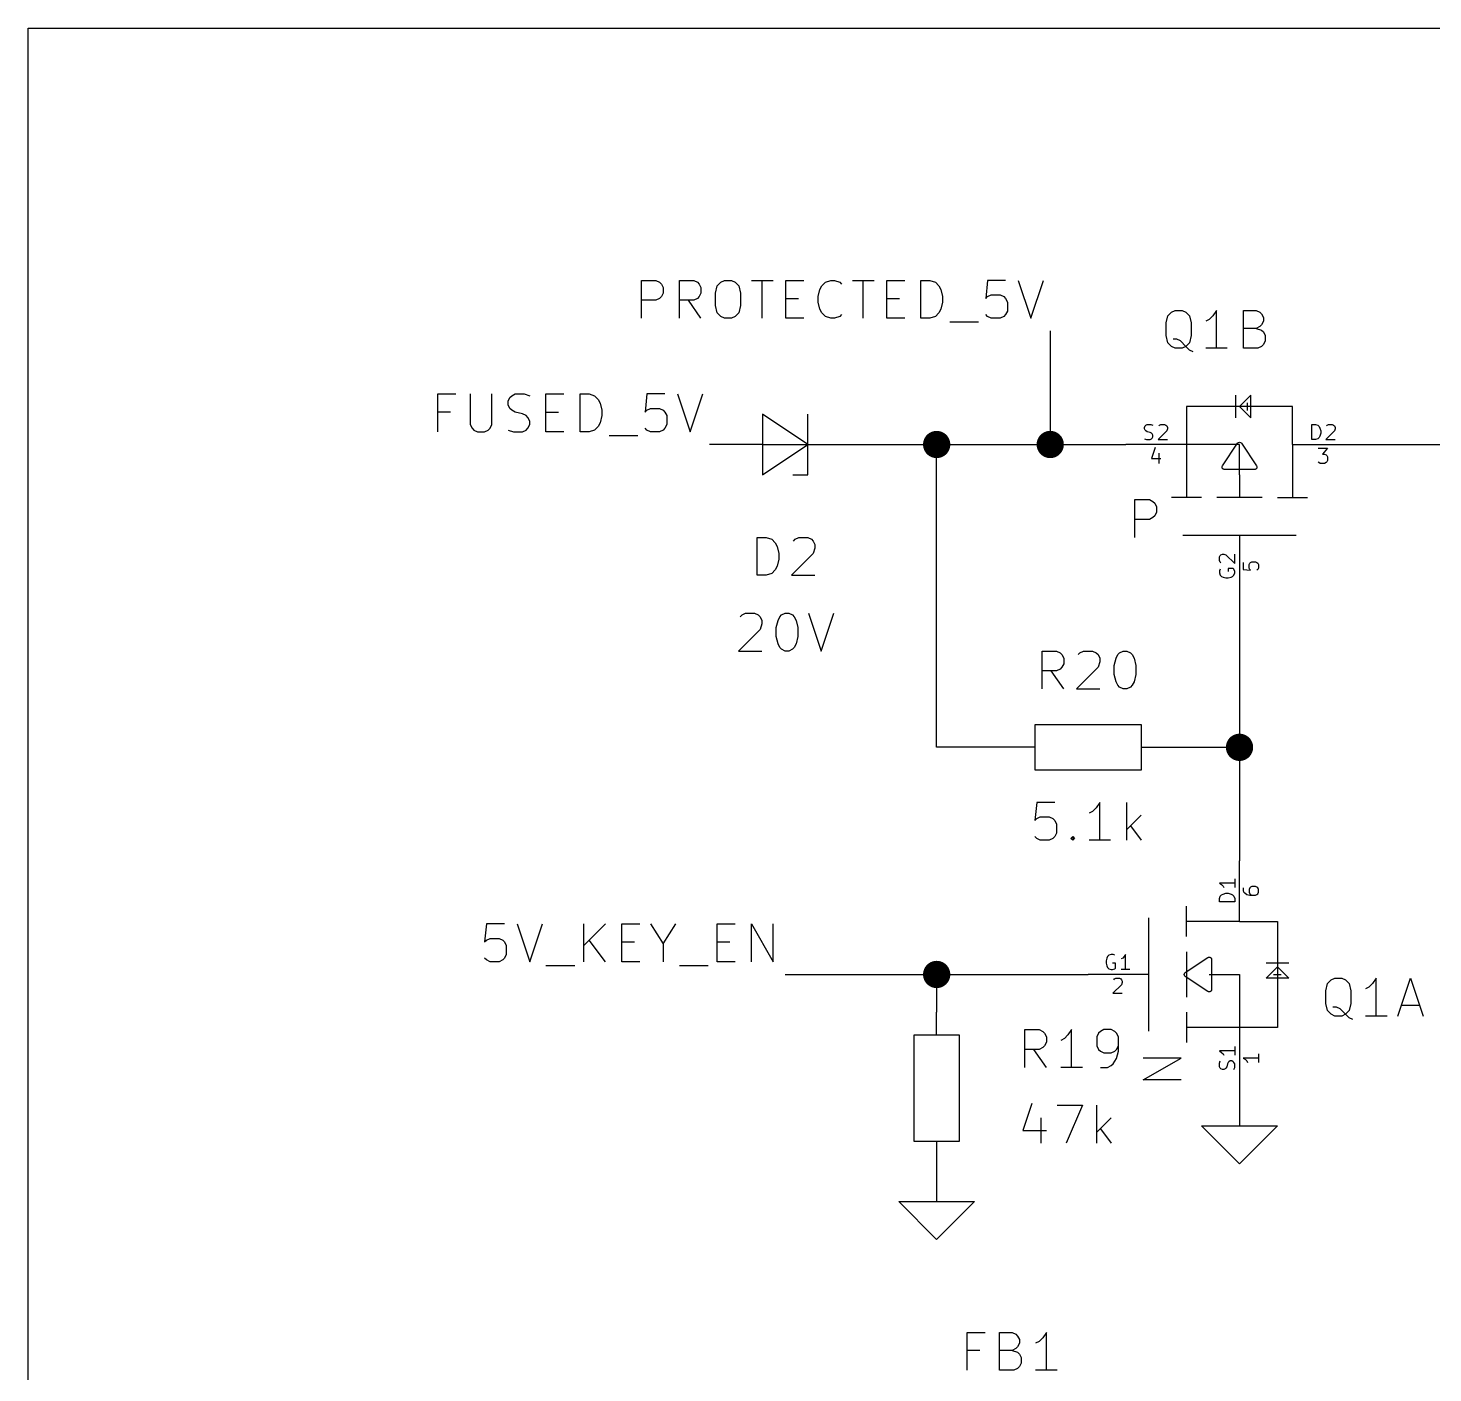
# Model space of a CAD drawing. Extents: x 0.4 to 16.1, y -11.3 to -0.4.
# Drawn here: x 6.3 to 8.155, y -6.626 to -4.85 of the extents above; entities that cross this region are included whole.
import ezdxf

# ---------------------------------------------------------------- set-up
doc = ezdxf.new("R2010")
doc.units = 0
doc.header["$MEASUREMENT"] = 0
for name, color, linetype in [('BLUE3', 171, 'CONTINUOUS'), ('CYAN2', 4, 'CONTINUOUS'), ('GRAY1', 251, 'CONTINUOUS'), ('GREEN3', 91, 'CONTINUOUS'), ('RED2', 1, 'CONTINUOUS'), ('RED3', 11, 'CONTINUOUS')]:
    doc.layers.add(name, color=color, linetype=linetype)

msp = doc.modelspace()

# ---------------------------------------------------------------- linework, layer by layer
at = {"layer": 'BLUE3', "linetype": 'CONTINUOUS'}
for p, q in [((6.3, -8.35), (6.3, -4.85)), ((6.3, -4.85), (10.95, -4.85))]:
    msp.add_line(p, q, dxfattribs=at)
at = {"layer": 'CYAN2', "linetype": 'CONTINUOUS'}
for p, q in [((7.803, -5.2395), (7.8053, -5.2299)), ((7.8053, -5.2299), (7.8101, -5.2252)), ((7.8101, -5.2252), (7.8149, -5.2228)), ((7.8149, -5.2228), (7.8244, -5.2228)), ((7.8244, -5.2228), (7.8291, -5.2252)), ((7.8291, -5.2252), (7.8339, -5.2299)), ((7.8339, -5.2299), (7.8363, -5.2395)), ((7.8649, -5.2299), (7.8601, -5.2347)), ((7.8696, -5.2228), (7.8649, -5.2299)), ((7.8696, -5.2728), (7.8696, -5.2228)), ((7.9053, -5.2728), (7.9053, -5.2228)), ((7.9053, -5.2228), (7.922, -5.2228)), ((7.922, -5.2228), (7.9268, -5.2252)), ((7.9268, -5.2252), (7.9291, -5.2276)), ((7.9291, -5.2276), (7.9315, -5.2323)), ((7.803, -5.2561), (7.803, -5.2395)), ((7.8363, -5.2395), (7.8363, -5.2561)), ((7.8601, -5.2347), (7.8553, -5.2371)), ((7.922, -5.2466), (7.9053, -5.2466)), ((7.9268, -5.2442), (7.922, -5.2466)), ((7.922, -5.2466), (7.9291, -5.249)), ((7.9291, -5.2418), (7.9268, -5.2442)), ((7.9315, -5.2371), (7.9291, -5.2418)), ((7.9291, -5.249), (7.9315, -5.2514)), ((7.9315, -5.2323), (7.9315, -5.2371)), ((7.8053, -5.2657), (7.803, -5.2561)), ((7.8101, -5.2704), (7.8053, -5.2657)), ((7.8172, -5.2609), (7.8125, -5.2609)), ((7.822, -5.2633), (7.8172, -5.2609)), ((7.8291, -5.2704), (7.822, -5.2633)), ((7.8339, -5.2657), (7.8291, -5.2704)), ((7.8363, -5.2561), (7.8339, -5.2657)), ((7.9315, -5.268), (7.9291, -5.2704)), ((7.9315, -5.2514), (7.9339, -5.2561)), ((7.9339, -5.2633), (7.9315, -5.268)), ((7.9339, -5.2561), (7.9339, -5.2633)), ((7.8149, -5.2728), (7.8101, -5.2704)), ((7.8244, -5.2728), (7.8149, -5.2728)), ((7.8291, -5.2704), (7.8244, -5.2728)), ((7.8339, -5.2752), (7.8291, -5.2704)), ((7.8387, -5.2776), (7.8339, -5.2752)), ((7.8839, -5.2728), (7.8553, -5.2728)), ((7.9244, -5.2728), (7.9053, -5.2728)), ((7.9291, -5.2704), (7.9244, -5.2728)), ((7.7743, -5.3774), (7.7752, -5.3755)), ((7.7743, -5.3793), (7.7743, -5.3774)), ((7.7752, -5.3812), (7.7743, -5.3793)), ((7.7752, -5.3755), (7.7762, -5.3745)), ((7.7762, -5.3745), (7.7781, -5.3736)), ((7.7781, -5.3736), (7.7828, -5.3736)), ((7.7828, -5.3736), (7.7857, -5.3745)), ((7.7933, -5.3755), (7.7943, -5.3745)), ((7.7943, -5.3745), (7.7962, -5.3736)), ((7.7962, -5.3736), (7.8009, -5.3736)), ((7.8009, -5.3736), (7.8028, -5.3745)), ((7.8028, -5.3745), (7.8038, -5.3755)), ((7.8038, -5.3755), (7.8047, -5.3774)), ((7.8047, -5.3793), (7.8038, -5.3821)), ((7.8047, -5.3774), (7.8047, -5.3793)), ((7.9957, -5.3936), (7.9957, -5.3736)), ((7.9957, -5.3736), (8.0005, -5.3736)), ((8.0005, -5.3736), (8.0034, -5.3745)), ((8.0034, -5.3745), (8.0053, -5.3764)), ((8.0053, -5.3764), (8.0062, -5.3783)), ((8.0062, -5.3783), (8.0072, -5.3821)), ((8.0148, -5.3755), (8.0157, -5.3745)), ((8.0157, -5.3745), (8.0176, -5.3736)), ((8.0176, -5.3736), (8.0224, -5.3736)), ((8.0224, -5.3736), (8.0243, -5.3745)), ((8.0243, -5.3745), (8.0253, -5.3755)), ((8.0253, -5.3755), (8.0262, -5.3774)), ((8.0262, -5.3793), (8.0253, -5.3821)), ((8.0262, -5.3774), (8.0262, -5.3793)), ((7.7743, -5.3926), (7.7771, -5.3936)), ((7.7762, -5.3821), (7.7752, -5.3812)), ((7.7781, -5.3831), (7.7762, -5.3821)), ((7.7771, -5.3936), (7.7819, -5.3936)), ((7.7819, -5.384), (7.7781, -5.3831)), ((7.7838, -5.385), (7.7819, -5.384)), ((7.7819, -5.3936), (7.7838, -5.3926)), ((7.7847, -5.3859), (7.7838, -5.385)), ((7.7838, -5.3926), (7.7847, -5.3916)), ((7.7857, -5.3878), (7.7847, -5.3859)), ((7.7847, -5.3916), (7.7857, -5.3897)), ((7.7857, -5.3897), (7.7857, -5.3878)), ((7.8038, -5.3821), (7.7924, -5.3936)), ((7.7924, -5.3936), (7.8047, -5.3936)), ((8.0005, -5.3936), (7.9957, -5.3936)), ((8.0034, -5.3926), (8.0005, -5.3936)), ((8.0053, -5.3907), (8.0034, -5.3926)), ((8.0062, -5.3888), (8.0053, -5.3907)), ((8.0072, -5.385), (8.0062, -5.3888)), ((8.0072, -5.3821), (8.0072, -5.385)), ((8.0253, -5.3821), (8.0138, -5.3936)), ((8.0138, -5.3936), (8.0262, -5.3936)), ((7.2631, -5.5728), (7.2631, -5.5228)), ((7.2631, -5.5228), (7.275, -5.5228)), ((7.275, -5.5228), (7.2821, -5.5252)), ((7.2821, -5.5252), (7.2869, -5.5299)), ((7.3107, -5.5276), (7.3131, -5.5252)), ((7.3131, -5.5252), (7.3179, -5.5228)), ((7.3179, -5.5228), (7.3298, -5.5228)), ((7.3298, -5.5228), (7.3345, -5.5252)), ((7.3345, -5.5252), (7.3369, -5.5276)), ((7.3369, -5.5276), (7.3393, -5.5323)), ((7.2869, -5.5299), (7.2893, -5.5347)), ((7.2893, -5.5347), (7.2917, -5.5442)), ((7.2917, -5.5442), (7.2917, -5.5514)), ((7.3369, -5.5442), (7.3083, -5.5728)), ((7.3393, -5.5371), (7.3369, -5.5442)), ((7.3393, -5.5323), (7.3393, -5.5371)), ((7.8736, -5.5486), (7.8745, -5.5467)), ((7.8745, -5.5467), (7.8755, -5.5457)), ((7.8755, -5.5457), (7.8774, -5.5448)), ((7.8774, -5.5448), (7.8793, -5.5448)), ((7.8793, -5.5448), (7.8821, -5.5457)), ((7.8821, -5.5457), (7.8936, -5.5572)), ((7.8936, -5.5572), (7.8936, -5.5448)), ((7.2869, -5.5657), (7.2821, -5.5704)), ((7.2893, -5.5609), (7.2869, -5.5657)), ((7.2917, -5.5514), (7.2893, -5.5609)), ((7.8736, -5.5534), (7.8736, -5.5486)), ((7.8745, -5.5553), (7.8736, -5.5534)), ((7.8745, -5.5648), (7.8736, -5.5667)), ((7.8755, -5.5562), (7.8745, -5.5553)), ((7.8916, -5.5638), (7.885, -5.5638)), ((7.885, -5.5638), (7.885, -5.5676)), ((7.8926, -5.5648), (7.8916, -5.5638)), ((7.8936, -5.5676), (7.8926, -5.5648)), ((7.275, -5.5728), (7.2631, -5.5728)), ((7.2821, -5.5704), (7.275, -5.5728)), ((7.3083, -5.5728), (7.3393, -5.5728)), ((7.8736, -5.5667), (7.8736, -5.5695)), ((7.8736, -5.5695), (7.8745, -5.5724)), ((7.8745, -5.5724), (7.8764, -5.5743)), ((7.8764, -5.5743), (7.8783, -5.5753)), ((7.8783, -5.5753), (7.8821, -5.5762)), ((7.8821, -5.5762), (7.885, -5.5762)), ((7.885, -5.5762), (7.8888, -5.5753)), ((7.8888, -5.5753), (7.8907, -5.5743)), ((7.8907, -5.5743), (7.8926, -5.5724)), ((7.8926, -5.5724), (7.8936, -5.5695)), ((7.8936, -5.5695), (7.8936, -5.5676)), ((7.2405, -5.6276), (7.2429, -5.6252)), ((7.2429, -5.6252), (7.2476, -5.6228)), ((7.2476, -5.6228), (7.2595, -5.6228)), ((7.2595, -5.6228), (7.2643, -5.6252)), ((7.2643, -5.6252), (7.2667, -5.6276)), ((7.2667, -5.6276), (7.269, -5.6323)), ((7.269, -5.6371), (7.2667, -5.6442)), ((7.269, -5.6323), (7.269, -5.6371)), ((7.2881, -5.6418), (7.2905, -5.6323)), ((7.2905, -5.6323), (7.2929, -5.6276)), ((7.2929, -5.6276), (7.2952, -5.6252)), ((7.2952, -5.6252), (7.3, -5.6228)), ((7.3, -5.6228), (7.3048, -5.6228)), ((7.3048, -5.6228), (7.3095, -5.6252)), ((7.3095, -5.6252), (7.3119, -5.6276)), ((7.3119, -5.6276), (7.3143, -5.6323)), ((7.3143, -5.6323), (7.3167, -5.6418)), ((7.3309, -5.6228), (7.3476, -5.6728)), ((7.3476, -5.6728), (7.3643, -5.6228)), ((7.2667, -5.6442), (7.2381, -5.6728)), ((7.2881, -5.6538), (7.2881, -5.6418)), ((7.2905, -5.6633), (7.2881, -5.6538)), ((7.3167, -5.6538), (7.3143, -5.6633)), ((7.3167, -5.6418), (7.3167, -5.6538)), ((7.2381, -5.6728), (7.269, -5.6728)), ((7.2929, -5.668), (7.2905, -5.6633)), ((7.2952, -5.6704), (7.2929, -5.668)), ((7.3, -5.6728), (7.2952, -5.6704)), ((7.3048, -5.6728), (7.3, -5.6728)), ((7.3095, -5.6704), (7.3048, -5.6728)), ((7.3119, -5.668), (7.3095, -5.6704)), ((7.3143, -5.6633), (7.3119, -5.668)), ((7.6393, -5.7228), (7.6393, -5.6728)), ((7.6393, -5.6728), (7.6583, -5.6728)), ((7.6583, -5.6728), (7.6631, -5.6752)), ((7.6631, -5.6752), (7.6655, -5.6776)), ((7.6869, -5.6776), (7.6893, -5.6752)), ((7.6893, -5.6752), (7.694, -5.6728)), ((7.694, -5.6728), (7.706, -5.6728)), ((7.706, -5.6728), (7.7107, -5.6752)), ((7.7107, -5.6752), (7.7131, -5.6776)), ((7.7393, -5.6776), (7.7417, -5.6752)), ((7.7417, -5.6752), (7.7464, -5.6728)), ((7.7464, -5.6728), (7.7512, -5.6728)), ((7.7512, -5.6728), (7.7559, -5.6752)), ((7.7559, -5.6752), (7.7583, -5.6776)), ((7.6655, -5.6942), (7.6631, -5.6966)), ((7.6655, -5.6776), (7.6679, -5.6823)), ((7.6679, -5.6895), (7.6655, -5.6942)), ((7.6679, -5.6823), (7.6679, -5.6895)), ((7.7131, -5.6942), (7.6845, -5.7228)), ((7.7131, -5.6776), (7.7155, -5.6823)), ((7.7155, -5.6871), (7.7131, -5.6942)), ((7.7155, -5.6823), (7.7155, -5.6871)), ((7.7345, -5.6919), (7.7369, -5.6823)), ((7.7345, -5.7038), (7.7345, -5.6919)), ((7.7369, -5.6823), (7.7393, -5.6776)), ((7.7583, -5.6776), (7.7607, -5.6823)), ((7.7607, -5.6823), (7.7631, -5.6919)), ((7.7631, -5.6919), (7.7631, -5.7038)), ((7.6583, -5.699), (7.6393, -5.699)), ((7.6679, -5.7228), (7.6512, -5.699)), ((7.6631, -5.6966), (7.6583, -5.699)), ((7.7369, -5.7133), (7.7345, -5.7038)), ((7.7393, -5.718), (7.7369, -5.7133)), ((7.7607, -5.7133), (7.7583, -5.718)), ((7.7631, -5.7038), (7.7607, -5.7133)), ((7.6845, -5.7228), (7.7155, -5.7228)), ((7.7417, -5.7204), (7.7393, -5.718)), ((7.7464, -5.7228), (7.7417, -5.7204)), ((7.7512, -5.7228), (7.7464, -5.7228)), ((7.7559, -5.7204), (7.7512, -5.7228)), ((7.7583, -5.718), (7.7559, -5.7204)), ((7.6321, -5.8728), (7.6298, -5.8966)), ((7.656, -5.8728), (7.6321, -5.8728)), ((7.7107, -5.8799), (7.706, -5.8847)), ((7.7155, -5.8728), (7.7107, -5.8799)), ((7.7155, -5.9228), (7.7155, -5.8728)), ((7.7512, -5.9228), (7.7512, -5.8728)), ((7.6298, -5.8966), (7.6321, -5.8942)), ((7.6321, -5.8942), (7.6369, -5.8919)), ((7.6369, -5.8919), (7.6488, -5.8919)), ((7.6488, -5.8919), (7.6536, -5.8942)), ((7.6536, -5.8942), (7.656, -5.8966)), ((7.656, -5.8966), (7.6583, -5.9014)), ((7.706, -5.8847), (7.7012, -5.8871)), ((7.7702, -5.8895), (7.7512, -5.9085)), ((7.6321, -5.9204), (7.6298, -5.918)), ((7.656, -5.918), (7.6536, -5.9204)), ((7.6583, -5.9133), (7.656, -5.918)), ((7.6583, -5.9014), (7.6583, -5.9133)), ((7.6774, -5.9204), (7.6798, -5.918)), ((7.6798, -5.918), (7.6821, -5.9204)), ((7.6798, -5.918), (7.6798, -5.9228)), ((7.756, -5.9038), (7.7702, -5.9228)), ((7.6369, -5.9228), (7.6321, -5.9204)), ((7.6488, -5.9228), (7.6369, -5.9228)), ((7.6536, -5.9204), (7.6488, -5.9228)), ((7.6798, -5.9228), (7.6774, -5.9204)), ((7.6821, -5.9204), (7.6798, -5.9228)), ((7.7298, -5.9228), (7.7012, -5.9228)), ((7.8936, -5.9738), (7.8936, -5.9852)), ((7.8936, -5.9738), (7.8936, -5.9852)), ((7.8936, -5.9795), (7.8736, -5.9795)), ((7.8736, -5.9795), (7.8764, -5.9814)), ((7.8936, -5.9795), (7.8736, -5.9795)), ((7.8736, -5.9795), (7.8764, -5.9814)), ((7.8764, -5.9814), (7.8783, -5.9833)), ((7.8764, -5.9814), (7.8783, -5.9833)), ((7.8783, -5.9833), (7.8793, -5.9852)), ((7.8783, -5.9833), (7.8793, -5.9852)), ((7.8783, -5.9938), (7.8821, -5.9928)), ((7.8783, -5.9938), (7.8821, -5.9928)), ((7.8821, -5.9928), (7.885, -5.9928)), ((7.8821, -5.9928), (7.885, -5.9928)), ((7.885, -5.9928), (7.8888, -5.9938)), ((7.885, -5.9928), (7.8888, -5.9938)), ((7.8736, -5.9995), (7.8745, -5.9966)), ((7.8736, -5.9995), (7.8745, -5.9966)), ((7.8736, -6.0043), (7.8736, -5.9995)), ((7.8736, -6.0043), (7.8736, -5.9995)), ((7.8936, -6.0043), (7.8736, -6.0043)), ((7.8936, -6.0043), (7.8736, -6.0043)), ((7.8745, -5.9966), (7.8764, -5.9947)), ((7.8745, -5.9966), (7.8764, -5.9947)), ((7.8764, -5.9947), (7.8783, -5.9938)), ((7.8764, -5.9947), (7.8783, -5.9938)), ((7.8888, -5.9938), (7.8907, -5.9947)), ((7.8888, -5.9938), (7.8907, -5.9947)), ((7.8907, -5.9947), (7.8926, -5.9966)), ((7.8907, -5.9947), (7.8926, -5.9966)), ((7.8926, -5.9966), (7.8936, -5.9995)), ((7.8926, -5.9966), (7.8936, -5.9995)), ((7.8936, -5.9995), (7.8936, -6.0043)), ((7.8936, -5.9995), (7.8936, -6.0043)), ((7.7247, -6.0783), (7.7238, -6.0821)), ((7.7247, -6.0783), (7.7238, -6.0821)), ((7.7238, -6.0821), (7.7238, -6.085)), ((7.7238, -6.0821), (7.7238, -6.085)), ((7.7238, -6.085), (7.7247, -6.0888)), ((7.7238, -6.085), (7.7247, -6.0888)), ((7.7257, -6.0764), (7.7247, -6.0783)), ((7.7257, -6.0764), (7.7247, -6.0783)), ((7.7276, -6.0745), (7.7257, -6.0764)), ((7.7276, -6.0745), (7.7257, -6.0764)), ((7.7304, -6.0736), (7.7276, -6.0745)), ((7.7304, -6.0736), (7.7276, -6.0745)), ((7.7333, -6.0736), (7.7304, -6.0736)), ((7.7333, -6.0736), (7.7304, -6.0736)), ((7.7362, -6.085), (7.7324, -6.085)), ((7.7362, -6.085), (7.7324, -6.085)), ((7.7352, -6.0745), (7.7333, -6.0736)), ((7.7352, -6.0745), (7.7333, -6.0736)), ((7.7362, -6.0916), (7.7362, -6.085)), ((7.7362, -6.0916), (7.7362, -6.085)), ((7.7457, -6.0783), (7.7438, -6.0793)), ((7.7457, -6.0783), (7.7438, -6.0793)), ((7.7476, -6.0764), (7.7457, -6.0783)), ((7.7476, -6.0764), (7.7457, -6.0783)), ((7.7495, -6.0736), (7.7476, -6.0764)), ((7.7495, -6.0736), (7.7476, -6.0764)), ((7.7495, -6.0936), (7.7495, -6.0736)), ((7.7495, -6.0936), (7.7495, -6.0736)), ((7.7247, -6.0888), (7.7257, -6.0907)), ((7.7247, -6.0888), (7.7257, -6.0907)), ((7.7257, -6.0907), (7.7276, -6.0926)), ((7.7257, -6.0907), (7.7276, -6.0926)), ((7.7276, -6.0926), (7.7304, -6.0936)), ((7.7276, -6.0926), (7.7304, -6.0936)), ((7.7304, -6.0936), (7.7324, -6.0936)), ((7.7304, -6.0936), (7.7324, -6.0936)), ((7.7324, -6.0936), (7.7352, -6.0926)), ((7.7324, -6.0936), (7.7352, -6.0926)), ((7.7352, -6.0926), (7.7362, -6.0916)), ((7.7352, -6.0926), (7.7362, -6.0916)), ((7.7552, -6.0936), (7.7438, -6.0936)), ((7.7552, -6.0936), (7.7438, -6.0936)), ((8.0139, -6.1216), (8.0163, -6.1121)), ((8.0139, -6.1216), (8.0163, -6.1121)), ((8.0139, -6.1383), (8.0139, -6.1216)), ((8.0139, -6.1383), (8.0139, -6.1216)), ((8.0163, -6.1121), (8.021, -6.1073)), ((8.0163, -6.1121), (8.021, -6.1073)), ((8.021, -6.1073), (8.0258, -6.105)), ((8.021, -6.1073), (8.0258, -6.105)), ((8.0258, -6.105), (8.0353, -6.105)), ((8.0258, -6.105), (8.0353, -6.105)), ((8.0353, -6.105), (8.0401, -6.1073)), ((8.0353, -6.105), (8.0401, -6.1073)), ((8.0401, -6.1073), (8.0449, -6.1121)), ((8.0401, -6.1073), (8.0449, -6.1121)), ((8.0449, -6.1121), (8.0472, -6.1216)), ((8.0449, -6.1121), (8.0472, -6.1216)), ((8.0472, -6.1216), (8.0472, -6.1383)), ((8.0472, -6.1216), (8.0472, -6.1383)), ((8.071, -6.1169), (8.0663, -6.1192)), ((8.071, -6.1169), (8.0663, -6.1192)), ((8.0758, -6.1121), (8.071, -6.1169)), ((8.0758, -6.1121), (8.071, -6.1169)), ((8.0806, -6.105), (8.0758, -6.1121)), ((8.0806, -6.105), (8.0758, -6.1121)), ((8.0806, -6.155), (8.0806, -6.105)), ((8.0806, -6.155), (8.0806, -6.105)), ((8.1091, -6.155), (8.1258, -6.105)), ((8.1091, -6.155), (8.1258, -6.105)), ((8.1258, -6.105), (8.1425, -6.155)), ((8.1258, -6.105), (8.1425, -6.155)), ((8.0163, -6.1478), (8.0139, -6.1383)), ((8.0163, -6.1478), (8.0139, -6.1383)), ((8.0472, -6.1383), (8.0449, -6.1478)), ((8.0472, -6.1383), (8.0449, -6.1478)), ((8.1139, -6.1407), (8.1377, -6.1407)), ((8.1139, -6.1407), (8.1377, -6.1407)), ((8.021, -6.1526), (8.0163, -6.1478)), ((8.021, -6.1526), (8.0163, -6.1478)), ((8.0258, -6.155), (8.021, -6.1526)), ((8.0258, -6.155), (8.021, -6.1526)), ((8.0282, -6.1431), (8.0234, -6.1431)), ((8.0282, -6.1431), (8.0234, -6.1431)), ((8.0353, -6.155), (8.0258, -6.155)), ((8.0353, -6.155), (8.0258, -6.155)), ((8.0329, -6.1454), (8.0282, -6.1431)), ((8.0329, -6.1454), (8.0282, -6.1431)), ((8.0401, -6.1526), (8.0329, -6.1454)), ((8.0401, -6.1526), (8.0329, -6.1454)), ((8.0401, -6.1526), (8.0353, -6.155)), ((8.0401, -6.1526), (8.0353, -6.155)), ((8.0449, -6.1478), (8.0401, -6.1526)), ((8.0449, -6.1478), (8.0401, -6.1526)), ((8.0449, -6.1573), (8.0401, -6.1526)), ((8.0449, -6.1573), (8.0401, -6.1526)), ((8.0496, -6.1597), (8.0449, -6.1573)), ((8.0496, -6.1597), (8.0449, -6.1573)), ((8.0949, -6.155), (8.0663, -6.155)), ((8.0949, -6.155), (8.0663, -6.155)), ((7.6163, -6.2228), (7.6163, -6.1728)), ((7.6163, -6.1728), (7.6353, -6.1728)), ((7.6163, -6.2228), (7.6163, -6.1728)), ((7.6163, -6.1728), (7.6353, -6.1728)), ((7.6353, -6.1728), (7.6401, -6.1752)), ((7.6353, -6.1728), (7.6401, -6.1752)), ((7.6401, -6.1752), (7.6425, -6.1776)), ((7.6401, -6.1752), (7.6425, -6.1776)), ((7.6425, -6.1776), (7.6449, -6.1823)), ((7.6425, -6.1776), (7.6449, -6.1823)), ((7.6782, -6.1728), (7.6734, -6.1799)), ((7.6782, -6.1728), (7.6734, -6.1799)), ((7.6782, -6.2228), (7.6782, -6.1728)), ((7.6782, -6.2228), (7.6782, -6.1728)), ((7.7139, -6.1776), (7.7115, -6.1823)), ((7.7139, -6.1776), (7.7115, -6.1823)), ((7.7163, -6.1752), (7.7139, -6.1776)), ((7.7163, -6.1752), (7.7139, -6.1776)), ((7.721, -6.1728), (7.7163, -6.1752)), ((7.721, -6.1728), (7.7163, -6.1752)), ((7.7306, -6.1728), (7.721, -6.1728)), ((7.7306, -6.1728), (7.721, -6.1728)), ((7.7353, -6.1752), (7.7306, -6.1728)), ((7.7353, -6.1752), (7.7306, -6.1728)), ((7.7377, -6.1776), (7.7353, -6.1752)), ((7.7377, -6.1776), (7.7353, -6.1752)), ((7.7401, -6.1823), (7.7377, -6.1776)), ((7.7401, -6.1823), (7.7377, -6.1776)), ((7.6401, -6.1966), (7.6353, -6.199)), ((7.6401, -6.1966), (7.6353, -6.199)), ((7.6425, -6.1942), (7.6401, -6.1966)), ((7.6425, -6.1942), (7.6401, -6.1966)), ((7.6449, -6.1895), (7.6425, -6.1942)), ((7.6449, -6.1895), (7.6425, -6.1942)), ((7.6449, -6.1823), (7.6449, -6.1895)), ((7.6449, -6.1823), (7.6449, -6.1895)), ((7.6687, -6.1847), (7.6639, -6.1871)), ((7.6687, -6.1847), (7.6639, -6.1871)), ((7.6734, -6.1799), (7.6687, -6.1847)), ((7.6734, -6.1799), (7.6687, -6.1847)), ((7.7115, -6.1823), (7.7115, -6.1942)), ((7.7115, -6.1823), (7.7115, -6.1942)), ((7.7115, -6.1942), (7.7139, -6.199)), ((7.7115, -6.1942), (7.7139, -6.199)), ((7.7377, -6.199), (7.7401, -6.1942)), ((7.7377, -6.199), (7.7401, -6.1942)), ((7.7401, -6.2014), (7.7401, -6.1823)), ((7.7401, -6.2014), (7.7401, -6.1823)), ((7.8936, -6.1953), (7.8936, -6.2067)), ((7.8936, -6.1953), (7.8936, -6.2067)), ((7.6353, -6.199), (7.6163, -6.199)), ((7.6353, -6.199), (7.6163, -6.199)), ((7.6449, -6.2228), (7.6282, -6.199)), ((7.6449, -6.2228), (7.6282, -6.199)), ((7.7139, -6.199), (7.7163, -6.2014)), ((7.7139, -6.199), (7.7163, -6.2014)), ((7.7163, -6.2014), (7.721, -6.2037)), ((7.7163, -6.2014), (7.721, -6.2037)), ((7.721, -6.2037), (7.7306, -6.2037)), ((7.721, -6.2037), (7.7306, -6.2037)), ((7.7306, -6.2037), (7.7353, -6.2014)), ((7.7306, -6.2037), (7.7353, -6.2014)), ((7.7329, -6.218), (7.7377, -6.2109)), ((7.7329, -6.218), (7.7377, -6.2109)), ((7.7353, -6.2014), (7.7377, -6.199)), ((7.7353, -6.2014), (7.7377, -6.199)), ((7.7377, -6.2109), (7.7401, -6.2014)), ((7.7377, -6.2109), (7.7401, -6.2014)), ((7.8936, -6.201), (7.8736, -6.201)), ((7.8736, -6.201), (7.8764, -6.2029)), ((7.8936, -6.201), (7.8736, -6.201)), ((7.8736, -6.201), (7.8764, -6.2029)), ((7.8736, -6.2172), (7.8745, -6.2143)), ((7.8736, -6.2172), (7.8745, -6.2143)), ((7.8764, -6.2029), (7.8783, -6.2048)), ((7.8764, -6.2029), (7.8783, -6.2048)), ((7.8783, -6.2048), (7.8793, -6.2067)), ((7.8783, -6.2048), (7.8793, -6.2067)), ((7.8859, -6.2153), (7.885, -6.2162)), ((7.8859, -6.2153), (7.885, -6.2162)), ((7.8878, -6.2143), (7.8859, -6.2153)), ((7.8878, -6.2143), (7.8859, -6.2153)), ((7.8897, -6.2143), (7.8878, -6.2143)), ((7.8897, -6.2143), (7.8878, -6.2143)), ((7.8916, -6.2153), (7.8897, -6.2143)), ((7.8916, -6.2153), (7.8897, -6.2143)), ((7.8926, -6.2162), (7.8916, -6.2153)), ((7.8926, -6.2162), (7.8916, -6.2153)), ((7.6925, -6.2228), (7.6639, -6.2228)), ((7.6925, -6.2228), (7.6639, -6.2228)), ((7.7163, -6.2228), (7.7258, -6.2228)), ((7.7163, -6.2228), (7.7258, -6.2228)), ((7.7258, -6.2228), (7.7306, -6.2204)), ((7.7258, -6.2228), (7.7306, -6.2204)), ((7.7306, -6.2204), (7.7329, -6.218)), ((7.7306, -6.2204), (7.7329, -6.218)), ((7.8736, -6.2219), (7.8736, -6.2172)), ((7.8736, -6.2219), (7.8736, -6.2172)), ((7.8745, -6.2238), (7.8736, -6.2219)), ((7.8745, -6.2238), (7.8736, -6.2219)), ((7.8755, -6.2248), (7.8745, -6.2238)), ((7.8755, -6.2248), (7.8745, -6.2238)), ((7.8774, -6.2257), (7.8755, -6.2248)), ((7.8774, -6.2257), (7.8755, -6.2248)), ((7.8793, -6.2257), (7.8774, -6.2257)), ((7.8793, -6.2257), (7.8774, -6.2257)), ((7.8812, -6.2248), (7.8793, -6.2257)), ((7.8812, -6.2248), (7.8793, -6.2257)), ((7.8821, -6.2238), (7.8812, -6.2248)), ((7.8821, -6.2238), (7.8812, -6.2248)), ((7.8831, -6.2219), (7.8821, -6.2238)), ((7.8831, -6.2219), (7.8821, -6.2238)), ((7.884, -6.2181), (7.8831, -6.2219)), ((7.884, -6.2181), (7.8831, -6.2219)), ((7.885, -6.2162), (7.884, -6.2181)), ((7.885, -6.2162), (7.884, -6.2181)), ((7.8936, -6.2181), (7.8926, -6.2162)), ((7.8936, -6.2181), (7.8926, -6.2162)), ((7.8926, -6.2257), (7.8936, -6.2229)), ((7.8926, -6.2257), (7.8936, -6.2229)), ((7.8936, -6.2229), (7.8936, -6.2181)), ((7.8936, -6.2229), (7.8936, -6.2181)), ((7.6258, -6.2704), (7.6139, -6.3061)), ((7.6258, -6.2704), (7.6139, -6.3061)), ((7.6377, -6.2895), (7.6377, -6.3228)), ((7.6377, -6.2895), (7.6377, -6.3228)), ((7.6591, -6.2728), (7.6925, -6.2728)), ((7.6591, -6.2728), (7.6925, -6.2728)), ((7.6925, -6.2728), (7.671, -6.3228)), ((7.6925, -6.2728), (7.671, -6.3228)), ((7.7115, -6.3228), (7.7115, -6.2728)), ((7.7115, -6.3228), (7.7115, -6.2728)), ((7.7306, -6.2895), (7.7115, -6.3085)), ((7.7306, -6.2895), (7.7115, -6.3085)), ((7.6139, -6.3061), (7.6449, -6.3061)), ((7.6139, -6.3061), (7.6449, -6.3061)), ((7.7163, -6.3037), (7.7306, -6.3228)), ((7.7163, -6.3037), (7.7306, -6.3228)), ((7.5402, -6.6228), (7.5402, -6.5728)), ((7.5402, -6.5728), (7.564, -6.5728)), ((7.583, -6.6228), (7.583, -6.5728)), ((7.583, -6.5728), (7.5997, -6.5728)), ((7.5997, -6.5728), (7.6044, -6.5752)), ((7.6044, -6.5752), (7.6068, -6.5776)), ((7.6068, -6.5776), (7.6092, -6.5823)), ((7.6092, -6.5823), (7.6092, -6.5871)), ((7.6354, -6.5847), (7.6306, -6.5871)), ((7.6402, -6.5799), (7.6354, -6.5847)), ((7.6449, -6.5728), (7.6402, -6.5799)), ((7.6449, -6.6228), (7.6449, -6.5728)), ((7.5568, -6.5966), (7.5402, -6.5966)), ((7.5997, -6.5966), (7.583, -6.5966)), ((7.6044, -6.5942), (7.5997, -6.5966)), ((7.5997, -6.5966), (7.6068, -6.599)), ((7.6068, -6.5918), (7.6044, -6.5942)), ((7.6092, -6.5871), (7.6068, -6.5918)), ((7.6068, -6.599), (7.6092, -6.6014)), ((7.6092, -6.6014), (7.6116, -6.6061)), ((7.6021, -6.6228), (7.583, -6.6228)), ((7.6068, -6.6204), (7.6021, -6.6228)), ((7.6092, -6.618), (7.6068, -6.6204)), ((7.6116, -6.6133), (7.6092, -6.618)), ((7.6116, -6.6061), (7.6116, -6.6133)), ((7.6592, -6.6228), (7.6306, -6.6228))]:
    msp.add_line(p, q, dxfattribs=at)
at = {"layer": 'GRAY1', "linetype": 'CONTINUOUS'}
for p, q in [((7.1102, -5.2333), (7.1102, -5.1833)), ((7.1102, -5.1833), (7.1292, -5.1833)), ((7.1292, -5.1833), (7.134, -5.1857)), ((7.134, -5.1857), (7.1364, -5.1881)), ((7.1364, -5.1881), (7.1387, -5.1928)), ((7.1387, -5.1928), (7.1387, -5.2)), ((7.1602, -5.2333), (7.1602, -5.1833)), ((7.1602, -5.1833), (7.1792, -5.1833)), ((7.1792, -5.1833), (7.184, -5.1857)), ((7.184, -5.1857), (7.1864, -5.1881)), ((7.1864, -5.1881), (7.1887, -5.1928)), ((7.1887, -5.1928), (7.1887, -5.2)), ((7.2078, -5.2), (7.2102, -5.1904)), ((7.2102, -5.1904), (7.2149, -5.1857)), ((7.2149, -5.1857), (7.2197, -5.1833)), ((7.2197, -5.1833), (7.2292, -5.1833)), ((7.2292, -5.1833), (7.234, -5.1857)), ((7.234, -5.1857), (7.2387, -5.1904)), ((7.2387, -5.1904), (7.2411, -5.2)), ((7.2554, -5.1833), (7.284, -5.1833)), ((7.2697, -5.2333), (7.2697, -5.1833)), ((7.3007, -5.2333), (7.3007, -5.1833)), ((7.3007, -5.1833), (7.3245, -5.1833)), ((7.3459, -5.1952), (7.3483, -5.1904)), ((7.3483, -5.1904), (7.353, -5.1857)), ((7.353, -5.1857), (7.3602, -5.1833)), ((7.3602, -5.1833), (7.3649, -5.1833)), ((7.3649, -5.1833), (7.3721, -5.1857)), ((7.3721, -5.1857), (7.3745, -5.1881)), ((7.3887, -5.1833), (7.4173, -5.1833)), ((7.403, -5.2333), (7.403, -5.1833)), ((7.434, -5.2333), (7.434, -5.1833)), ((7.434, -5.1833), (7.4578, -5.1833)), ((7.4792, -5.2333), (7.4792, -5.1833)), ((7.4792, -5.1833), (7.4911, -5.1833)), ((7.4911, -5.1833), (7.4983, -5.1857)), ((7.4983, -5.1857), (7.503, -5.1904)), ((7.503, -5.1904), (7.5054, -5.1952)), ((7.5673, -5.1833), (7.5649, -5.2071)), ((7.5911, -5.1833), (7.5673, -5.1833)), ((7.6078, -5.1833), (7.6245, -5.2333)), ((7.6245, -5.2333), (7.6411, -5.1833)), ((7.1292, -5.2095), (7.1102, -5.2095)), ((7.134, -5.2071), (7.1292, -5.2095)), ((7.1364, -5.2047), (7.134, -5.2071)), ((7.1387, -5.2), (7.1364, -5.2047)), ((7.1792, -5.2095), (7.1602, -5.2095)), ((7.1887, -5.2333), (7.1721, -5.2095)), ((7.184, -5.2071), (7.1792, -5.2095)), ((7.1864, -5.2047), (7.184, -5.2071)), ((7.1887, -5.2), (7.1864, -5.2047)), ((7.2078, -5.2166), (7.2078, -5.2)), ((7.2411, -5.2), (7.2411, -5.2166)), ((7.3007, -5.2071), (7.3173, -5.2071)), ((7.3435, -5.2047), (7.3459, -5.1952)), ((7.3435, -5.2119), (7.3435, -5.2047)), ((7.3459, -5.2214), (7.3435, -5.2119)), ((7.434, -5.2071), (7.4507, -5.2071)), ((7.5054, -5.1952), (7.5078, -5.2047)), ((7.5078, -5.2119), (7.5054, -5.2214)), ((7.5078, -5.2047), (7.5078, -5.2119)), ((7.5649, -5.2071), (7.5673, -5.2047)), ((7.5673, -5.2047), (7.5721, -5.2023)), ((7.5721, -5.2023), (7.584, -5.2023)), ((7.584, -5.2023), (7.5887, -5.2047)), ((7.5887, -5.2047), (7.5911, -5.2071)), ((7.5911, -5.2071), (7.5935, -5.2119)), ((7.5935, -5.2119), (7.5935, -5.2238)), ((7.2102, -5.2262), (7.2078, -5.2166)), ((7.2149, -5.2309), (7.2102, -5.2262)), ((7.2197, -5.2333), (7.2149, -5.2309)), ((7.234, -5.2309), (7.2292, -5.2333)), ((7.2387, -5.2262), (7.234, -5.2309)), ((7.2411, -5.2166), (7.2387, -5.2262)), ((7.3483, -5.2262), (7.3459, -5.2214)), ((7.353, -5.2309), (7.3483, -5.2262)), ((7.3602, -5.2333), (7.353, -5.2309)), ((7.3721, -5.2309), (7.3649, -5.2333)), ((7.3745, -5.2285), (7.3721, -5.2309)), ((7.4983, -5.2309), (7.4911, -5.2333)), ((7.503, -5.2262), (7.4983, -5.2309)), ((7.5054, -5.2214), (7.503, -5.2262)), ((7.5673, -5.2309), (7.5649, -5.2285)), ((7.5721, -5.2333), (7.5673, -5.2309)), ((7.5887, -5.2309), (7.584, -5.2333)), ((7.5911, -5.2285), (7.5887, -5.2309)), ((7.5935, -5.2238), (7.5911, -5.2285)), ((7.2292, -5.2333), (7.2197, -5.2333)), ((7.3245, -5.2333), (7.3007, -5.2333)), ((7.3649, -5.2333), (7.3602, -5.2333)), ((7.4578, -5.2333), (7.434, -5.2333)), ((7.4911, -5.2333), (7.4792, -5.2333)), ((7.5173, -5.2381), (7.5554, -5.2381)), ((7.584, -5.2333), (7.5721, -5.2333)), ((6.8411, -5.3833), (6.8411, -5.3333)), ((6.8411, -5.3333), (6.8649, -5.3333)), ((6.884, -5.3333), (6.884, -5.3738)), ((6.9126, -5.3738), (6.9126, -5.3333)), ((6.934, -5.3428), (6.9364, -5.3381)), ((6.934, -5.3476), (6.934, -5.3428)), ((6.9364, -5.3381), (6.9387, -5.3357)), ((6.9387, -5.3357), (6.9435, -5.3333)), ((6.9435, -5.3333), (6.9554, -5.3333)), ((6.9554, -5.3333), (6.9626, -5.3357)), ((6.984, -5.3833), (6.984, -5.3333)), ((6.984, -5.3333), (7.0078, -5.3333)), ((7.0292, -5.3833), (7.0292, -5.3333)), ((7.0292, -5.3333), (7.0411, -5.3333)), ((7.0411, -5.3333), (7.0483, -5.3357)), ((7.0483, -5.3357), (7.053, -5.3404)), ((7.053, -5.3404), (7.0554, -5.3452)), ((7.1173, -5.3333), (7.1149, -5.3571)), ((7.1411, -5.3333), (7.1173, -5.3333)), ((7.1578, -5.3333), (7.1745, -5.3833)), ((7.1745, -5.3833), (7.1911, -5.3333)), ((6.8578, -5.3571), (6.8411, -5.3571)), ((6.9364, -5.3523), (6.934, -5.3476)), ((6.9387, -5.3547), (6.9364, -5.3523)), ((6.9435, -5.3571), (6.9387, -5.3547)), ((6.953, -5.3595), (6.9435, -5.3571)), ((6.9578, -5.3619), (6.953, -5.3595)), ((6.9602, -5.3643), (6.9578, -5.3619)), ((6.984, -5.3571), (7.0007, -5.3571)), ((7.0554, -5.3452), (7.0578, -5.3547)), ((7.0578, -5.3619), (7.0554, -5.3714)), ((7.0578, -5.3547), (7.0578, -5.3619)), ((7.1149, -5.3571), (7.1173, -5.3547)), ((7.1173, -5.3547), (7.1221, -5.3523)), ((7.1221, -5.3523), (7.134, -5.3523)), ((7.134, -5.3523), (7.1387, -5.3547)), ((7.1387, -5.3547), (7.1411, -5.3571)), ((7.1411, -5.3571), (7.1435, -5.3619)), ((7.1435, -5.3619), (7.1435, -5.3738)), ((6.884, -5.3738), (6.8864, -5.3785)), ((6.8864, -5.3785), (6.8887, -5.3809)), ((6.9078, -5.3809), (6.9102, -5.3785)), ((6.9102, -5.3785), (6.9126, -5.3738)), ((6.9578, -5.3809), (6.9602, -5.3785)), ((6.9626, -5.369), (6.9602, -5.3643)), ((6.9602, -5.3785), (6.9626, -5.3738)), ((6.9626, -5.3738), (6.9626, -5.369)), ((7.053, -5.3762), (7.0483, -5.3809)), ((7.0554, -5.3714), (7.053, -5.3762)), ((7.1173, -5.3809), (7.1149, -5.3785)), ((7.1411, -5.3785), (7.1387, -5.3809)), ((7.1435, -5.3738), (7.1411, -5.3785)), ((6.8887, -5.3809), (6.8935, -5.3833)), ((6.8935, -5.3833), (6.903, -5.3833)), ((6.903, -5.3833), (6.9078, -5.3809)), ((6.934, -5.3809), (6.9411, -5.3833)), ((6.9411, -5.3833), (6.953, -5.3833)), ((6.953, -5.3833), (6.9578, -5.3809)), ((7.0078, -5.3833), (6.984, -5.3833)), ((7.0411, -5.3833), (7.0292, -5.3833)), ((7.0483, -5.3809), (7.0411, -5.3833)), ((7.0673, -5.3881), (7.1054, -5.3881)), ((7.1221, -5.3833), (7.1173, -5.3809)), ((7.134, -5.3833), (7.1221, -5.3833)), ((7.1387, -5.3809), (7.134, -5.3833)), ((6.9054, -6.0333), (6.903, -6.0571)), ((6.9292, -6.0333), (6.9054, -6.0333)), ((6.9459, -6.0333), (6.9626, -6.0833)), ((6.9626, -6.0833), (6.9792, -6.0333)), ((7.034, -6.0833), (7.034, -6.0333)), ((7.0626, -6.0333), (7.034, -6.0619)), ((7.084, -6.0833), (7.084, -6.0333)), ((7.084, -6.0333), (7.1078, -6.0333)), ((7.1221, -6.0333), (7.1387, -6.0595)), ((7.1387, -6.0595), (7.1554, -6.0333)), ((7.2102, -6.0833), (7.2102, -6.0333)), ((7.2102, -6.0333), (7.234, -6.0333)), ((7.2554, -6.0833), (7.2554, -6.0333)), ((7.2554, -6.0333), (7.284, -6.0833)), ((7.284, -6.0833), (7.284, -6.0333)), ((6.903, -6.0571), (6.9054, -6.0547)), ((6.9054, -6.0547), (6.9102, -6.0523)), ((6.9102, -6.0523), (6.9221, -6.0523)), ((6.9221, -6.0523), (6.9268, -6.0547)), ((6.9268, -6.0547), (6.9292, -6.0571)), ((6.9292, -6.0571), (6.9316, -6.0619)), ((6.9316, -6.0619), (6.9316, -6.0738)), ((7.0626, -6.0833), (7.0411, -6.0547)), ((7.084, -6.0571), (7.1007, -6.0571)), ((7.1387, -6.0595), (7.1387, -6.0833)), ((7.2102, -6.0571), (7.2268, -6.0571)), ((6.9054, -6.0809), (6.903, -6.0785)), ((6.9102, -6.0833), (6.9054, -6.0809)), ((6.9221, -6.0833), (6.9102, -6.0833)), ((6.9268, -6.0809), (6.9221, -6.0833)), ((6.9292, -6.0785), (6.9268, -6.0809)), ((6.9316, -6.0738), (6.9292, -6.0785)), ((7.1078, -6.0833), (7.084, -6.0833)), ((7.234, -6.0833), (7.2102, -6.0833)), ((6.984, -6.0881), (7.0221, -6.0881)), ((7.1602, -6.0881), (7.1983, -6.0881))]:
    msp.add_line(p, q, dxfattribs=at)
at = {"layer": 'GREEN3', "linetype": 'CONTINUOUS'}
for p, q in [((7.65, -5.25), (7.65, -5.4)), ((7.4, -5.4), (7.5, -5.4)), ((7.5, -5.4), (7.65, -5.4)), ((7.5, -5.8), (7.5, -5.4)), ((7.65, -5.4), (7.75, -5.4)), ((8.05, -5.4), (8.2, -5.4)), ((7.9, -5.6), (7.9, -5.8)), ((7.6, -5.8), (7.5, -5.8)), ((7.8, -5.8), (7.9, -5.8)), ((7.9, -5.8), (7.9, -5.95)), ((7.3, -6.1), (7.5, -6.1)), ((7.5, -6.1), (7.5, -6.15)), ((7.5, -6.1), (7.7, -6.1))]:
    msp.add_line(p, q, dxfattribs=at)
at = {"layer": 'GREEN3', "const_width": 0.018}
for points in [[(7.491, -5.4, 1), (7.509, -5.4, 1)], [(7.641, -5.4, 1), (7.659, -5.4, 1)], [(7.891, -5.8, 1), (7.909, -5.8, 1)], [(7.491, -6.1, 1), (7.509, -6.1, 1)]]:
    msp.add_lwpolyline(points, format="xyb", close=True, dxfattribs=at)
at = {"layer": 'RED2', "linetype": 'CONTINUOUS'}
for p, q in [((7.895, -5.365), (7.895, -5.335)), ((7.915, -5.335), (7.9, -5.35)), ((7.915, -5.365), (7.915, -5.335)), ((7.33, -5.4), (7.27, -5.36)), ((7.27, -5.36), (7.27, -5.44)), ((7.33, -5.44), (7.33, -5.36)), ((7.97, -5.35), (7.83, -5.35)), ((7.83, -5.35), (7.83, -5.4)), ((7.9, -5.35), (7.915, -5.365)), ((7.91, -5.345), (7.91, -5.355)), ((7.97, -5.4), (7.97, -5.35)), ((7.8775, -5.4283), (7.8975, -5.3983)), ((7.8975, -5.3983), (7.8979, -5.3979)), ((7.8979, -5.3979), (7.8988, -5.3972)), ((7.8988, -5.3972), (7.9, -5.397)), ((7.9, -5.397), (7.9012, -5.3972)), ((7.9012, -5.3972), (7.9021, -5.3979)), ((7.9021, -5.3979), (7.9025, -5.3983)), ((7.9025, -5.3983), (7.9225, -5.4283)), ((7.27, -5.4), (7.2, -5.4)), ((7.27, -5.4), (7.33, -5.4)), ((7.27, -5.44), (7.33, -5.4)), ((7.33, -5.4), (7.4, -5.4)), ((7.829, -5.4), (7.75, -5.4)), ((7.83, -5.4), (7.83, -5.47)), ((7.9, -5.4), (7.83, -5.4)), ((7.9, -5.44), (7.9, -5.4)), ((7.97, -5.4), (7.97, -5.47)), ((7.971, -5.4), (8.05, -5.4)), ((7.877, -5.43), (7.8771, -5.4297)), ((7.8771, -5.4303), (7.877, -5.43)), ((7.8771, -5.4294), (7.8772, -5.4291)), ((7.8771, -5.4297), (7.8771, -5.4294)), ((7.8771, -5.4306), (7.8771, -5.4303)), ((7.8772, -5.4309), (7.8771, -5.4306)), ((7.8772, -5.4289), (7.8775, -5.4283)), ((7.8772, -5.4291), (7.8772, -5.4289)), ((7.8772, -5.4312), (7.8772, -5.4309)), ((7.8774, -5.4314), (7.8772, -5.4312)), ((7.8775, -5.4317), (7.8774, -5.4314)), ((7.8777, -5.4319), (7.8775, -5.4317)), ((7.8779, -5.4321), (7.8777, -5.4319)), ((7.8781, -5.4323), (7.8779, -5.4321)), ((7.8783, -5.4325), (7.8781, -5.4323)), ((7.8786, -5.4326), (7.8783, -5.4325)), ((7.8789, -5.4328), (7.8786, -5.4326)), ((7.8791, -5.4328), (7.8789, -5.4328)), ((7.8794, -5.4329), (7.8791, -5.4328)), ((7.88, -5.433), (7.8794, -5.4329)), ((7.92, -5.433), (7.88, -5.433)), ((7.9206, -5.4329), (7.92, -5.433)), ((7.9209, -5.4328), (7.9206, -5.4329)), ((7.9211, -5.4328), (7.9209, -5.4328)), ((7.9214, -5.4326), (7.9211, -5.4328)), ((7.9217, -5.4325), (7.9214, -5.4326)), ((7.9219, -5.4323), (7.9217, -5.4325)), ((7.9221, -5.4321), (7.9219, -5.4323)), ((7.9223, -5.4319), (7.9221, -5.4321)), ((7.9225, -5.4317), (7.9223, -5.4319)), ((7.9225, -5.4283), (7.9228, -5.4289)), ((7.9226, -5.4314), (7.9225, -5.4317)), ((7.9228, -5.4312), (7.9226, -5.4314)), ((7.9228, -5.4289), (7.9228, -5.4291)), ((7.9228, -5.4291), (7.9229, -5.4294)), ((7.9229, -5.4306), (7.9228, -5.4309)), ((7.9228, -5.4309), (7.9228, -5.4312)), ((7.9229, -5.4294), (7.9229, -5.4297)), ((7.9229, -5.4297), (7.923, -5.43)), ((7.923, -5.43), (7.9229, -5.4303)), ((7.9229, -5.4303), (7.9229, -5.4306)), ((7.31, -5.44), (7.33, -5.44)), ((7.9, -5.44), (7.9, -5.47)), ((7.7619, -5.5228), (7.7619, -5.4728)), ((7.7619, -5.4728), (7.7809, -5.4728)), ((7.7809, -5.4728), (7.7857, -5.4752)), ((7.85, -5.47), (7.81, -5.47)), ((7.93, -5.47), (7.87, -5.47)), ((7.95, -5.47), (7.99, -5.47)), ((7.7857, -5.4752), (7.7881, -5.4776)), ((7.7881, -5.4776), (7.7905, -5.4823)), ((7.7905, -5.4895), (7.7881, -5.4942)), ((7.7905, -5.4823), (7.7905, -5.4895)), ((7.7809, -5.499), (7.7619, -5.499)), ((7.7857, -5.4966), (7.7809, -5.499)), ((7.7881, -5.4942), (7.7857, -5.4966)), ((7.975, -5.52), (7.825, -5.52)), ((7.9, -5.521), (7.9, -5.6)), ((7.63, -5.83), (7.63, -5.77)), ((7.63, -5.77), (7.77, -5.77)), ((7.77, -5.77), (7.77, -5.83)), ((7.63, -5.8), (7.6, -5.8)), ((7.77, -5.8), (7.8, -5.8)), ((7.77, -5.83), (7.63, -5.83)), ((7.9, -6.029), (7.9, -5.95)), ((7.9, -6.029), (7.9, -5.95)), ((7.83, -6.05), (7.83, -6.01)), ((7.78, -6.025), (7.78, -6.175)), ((7.9, -6.03), (7.83, -6.03)), ((7.9, -6.03), (7.95, -6.03)), ((7.95, -6.03), (7.95, -6.17)), ((7.8283, -6.0975), (7.8583, -6.0775)), ((7.83, -6.07), (7.83, -6.13)), ((7.8583, -6.0775), (7.8589, -6.0772)), ((7.8589, -6.0772), (7.8591, -6.0772)), ((7.8591, -6.0772), (7.8594, -6.0771)), ((7.8594, -6.0771), (7.8597, -6.0771)), ((7.8597, -6.0771), (7.86, -6.077)), ((7.86, -6.077), (7.8603, -6.0771)), ((7.8603, -6.0771), (7.8606, -6.0771)), ((7.8606, -6.0771), (7.8609, -6.0772)), ((7.8609, -6.0772), (7.8612, -6.0772)), ((7.8612, -6.0772), (7.8614, -6.0774)), ((7.8614, -6.0774), (7.8617, -6.0775)), ((7.8617, -6.0775), (7.8619, -6.0777)), ((7.8619, -6.0777), (7.8621, -6.0779)), ((7.8621, -6.0779), (7.8623, -6.0781)), ((7.8623, -6.0781), (7.8625, -6.0783)), ((7.8625, -6.0783), (7.8626, -6.0786)), ((7.8626, -6.0786), (7.8628, -6.0789)), ((7.8628, -6.0789), (7.8628, -6.0791)), ((7.8628, -6.0791), (7.8629, -6.0794)), ((7.8629, -6.0794), (7.863, -6.08)), ((7.863, -6.08), (7.863, -6.12)), ((7.965, -6.085), (7.935, -6.085)), ((7.779, -6.1), (7.7, -6.1)), ((7.779, -6.1), (7.7, -6.1)), ((7.827, -6.1), (7.8272, -6.0988)), ((7.8272, -6.1012), (7.827, -6.1)), ((7.8272, -6.0988), (7.8279, -6.0979)), ((7.8279, -6.1021), (7.8272, -6.1012)), ((7.8279, -6.0979), (7.8283, -6.0975)), ((7.8283, -6.1025), (7.8279, -6.1021)), ((7.8583, -6.1225), (7.8283, -6.1025)), ((7.86, -6.1), (7.9, -6.1)), ((7.9, -6.1), (7.9, -6.17)), ((7.935, -6.105), (7.95, -6.09)), ((7.945, -6.1), (7.955, -6.1)), ((7.95, -6.09), (7.965, -6.105)), ((7.8589, -6.1228), (7.8583, -6.1225)), ((7.8591, -6.1228), (7.8589, -6.1228)), ((7.8594, -6.1229), (7.8591, -6.1228)), ((7.8609, -6.1228), (7.8606, -6.1229)), ((7.8612, -6.1228), (7.8609, -6.1228)), ((7.8614, -6.1226), (7.8612, -6.1228)), ((7.8617, -6.1225), (7.8614, -6.1226)), ((7.8619, -6.1223), (7.8617, -6.1225)), ((7.8621, -6.1221), (7.8619, -6.1223)), ((7.8623, -6.1219), (7.8621, -6.1221)), ((7.8625, -6.1217), (7.8623, -6.1219)), ((7.8626, -6.1214), (7.8625, -6.1217)), ((7.8628, -6.1211), (7.8626, -6.1214)), ((7.8629, -6.1206), (7.8628, -6.1209)), ((7.8628, -6.1209), (7.8628, -6.1211)), ((7.863, -6.12), (7.8629, -6.1206)), ((7.965, -6.105), (7.935, -6.105)), ((7.8597, -6.1229), (7.8594, -6.1229)), ((7.86, -6.123), (7.8597, -6.1229)), ((7.8603, -6.1229), (7.86, -6.123)), ((7.8606, -6.1229), (7.8603, -6.1229)), ((7.5, -6.18), (7.5, -6.15)), ((7.5, -6.18), (7.5, -6.15)), ((7.83, -6.15), (7.83, -6.19)), ((7.9, -6.17), (7.83, -6.17)), ((7.95, -6.17), (7.9, -6.17)), ((7.9, -6.171), (7.9, -6.25)), ((7.9, -6.171), (7.9, -6.25)), ((7.53, -6.18), (7.47, -6.18)), ((7.47, -6.18), (7.47, -6.32)), ((7.53, -6.32), (7.53, -6.18)), ((7.7728, -6.2393), (7.8228, -6.2107)), ((7.8228, -6.2107), (7.7728, -6.2107)), ((7.8228, -6.2393), (7.7728, -6.2393)), ((7.9, -6.25), (7.9, -6.3)), ((7.9, -6.35), (7.85, -6.3)), ((7.85, -6.3), (7.9, -6.3)), ((7.9, -6.3), (7.95, -6.3)), ((7.95, -6.3), (7.9, -6.35)), ((7.47, -6.32), (7.53, -6.32)), ((7.5, -6.32), (7.5, -6.35)), ((7.5, -6.32), (7.5, -6.35)), ((7.5, -6.35), (7.5, -6.4)), ((7.5, -6.45), (7.45, -6.4)), ((7.45, -6.4), (7.5, -6.4)), ((7.5, -6.4), (7.55, -6.4)), ((7.55, -6.4), (7.5, -6.45))]:
    msp.add_line(p, q, dxfattribs=at)
at = {"layer": 'RED3', "linetype": 'CONTINUOUS'}
for p, q in [((7.7885, -5.404), (7.7838, -5.4183)), ((7.7933, -5.4116), (7.7933, -5.4249)), ((8.0038, -5.4049), (8.0162, -5.4049)), ((8.0162, -5.4049), (8.0095, -5.4126)), ((8.0095, -5.4126), (8.0124, -5.4126)), ((8.0124, -5.4126), (8.0143, -5.4135)), ((8.0143, -5.4135), (8.0153, -5.4145)), ((8.0153, -5.4145), (8.0162, -5.4164)), ((8.0162, -5.4164), (8.0162, -5.4211)), ((7.7838, -5.4183), (7.7962, -5.4183)), ((8.0048, -5.424), (8.0038, -5.423)), ((8.0067, -5.4249), (8.0048, -5.424)), ((8.0124, -5.4249), (8.0067, -5.4249)), ((8.0143, -5.424), (8.0124, -5.4249)), ((8.0153, -5.423), (8.0143, -5.424)), ((8.0162, -5.4211), (8.0153, -5.423)), ((7.9049, -5.5557), (7.9049, -5.5653)), ((7.9049, -5.5653), (7.9145, -5.5662)), ((7.9126, -5.5586), (7.9135, -5.5567)), ((7.9126, -5.5634), (7.9126, -5.5586)), ((7.9135, -5.5653), (7.9126, -5.5634)), ((7.9135, -5.5567), (7.9145, -5.5557)), ((7.9145, -5.5662), (7.9135, -5.5653)), ((7.9145, -5.5557), (7.9164, -5.5548)), ((7.9164, -5.5548), (7.9211, -5.5548)), ((7.9211, -5.5548), (7.923, -5.5557)), ((7.923, -5.5557), (7.924, -5.5567)), ((7.924, -5.5653), (7.923, -5.5662)), ((7.924, -5.5567), (7.9249, -5.5586)), ((7.9249, -5.5634), (7.924, -5.5653)), ((7.9249, -5.5586), (7.9249, -5.5634)), ((7.9049, -5.9857), (7.9049, -5.9895)), ((7.9049, -5.9857), (7.9049, -5.9895)), ((7.9049, -5.9895), (7.9059, -5.9914)), ((7.9049, -5.9895), (7.9059, -5.9914)), ((7.9059, -5.9914), (7.9069, -5.9924)), ((7.9059, -5.9914), (7.9069, -5.9924)), ((7.9069, -5.9924), (7.9097, -5.9943)), ((7.9069, -5.9924), (7.9097, -5.9943)), ((7.9135, -5.9857), (7.9126, -5.9876)), ((7.9135, -5.9857), (7.9126, -5.9876)), ((7.9126, -5.9876), (7.9126, -5.9914)), ((7.9126, -5.9876), (7.9126, -5.9914)), ((7.9126, -5.9914), (7.9135, -5.9933)), ((7.9126, -5.9914), (7.9135, -5.9933)), ((7.9145, -5.9847), (7.9135, -5.9857)), ((7.9145, -5.9847), (7.9135, -5.9857)), ((7.9164, -5.9838), (7.9145, -5.9847)), ((7.9164, -5.9838), (7.9145, -5.9847)), ((7.9211, -5.9838), (7.9164, -5.9838)), ((7.9211, -5.9838), (7.9164, -5.9838)), ((7.923, -5.9847), (7.9211, -5.9838)), ((7.923, -5.9847), (7.9211, -5.9838)), ((7.924, -5.9857), (7.923, -5.9847)), ((7.924, -5.9857), (7.923, -5.9847)), ((7.9249, -5.9876), (7.924, -5.9857)), ((7.9249, -5.9876), (7.924, -5.9857)), ((7.924, -5.9933), (7.9249, -5.9914)), ((7.924, -5.9933), (7.9249, -5.9914)), ((7.9249, -5.9914), (7.9249, -5.9876)), ((7.9249, -5.9914), (7.9249, -5.9876)), ((7.9097, -5.9943), (7.9135, -5.9952)), ((7.9097, -5.9943), (7.9135, -5.9952)), ((7.9135, -5.9933), (7.9145, -5.9943)), ((7.9135, -5.9933), (7.9145, -5.9943)), ((7.9135, -5.9952), (7.9211, -5.9952)), ((7.9135, -5.9952), (7.9211, -5.9952)), ((7.9145, -5.9943), (7.9164, -5.9952)), ((7.9145, -5.9943), (7.9164, -5.9952)), ((7.9211, -5.9952), (7.923, -5.9943)), ((7.9211, -5.9952), (7.923, -5.9943)), ((7.923, -5.9943), (7.924, -5.9933)), ((7.923, -5.9943), (7.924, -5.9933)), ((7.7443, -6.1135), (7.7328, -6.1249)), ((7.7443, -6.1135), (7.7328, -6.1249)), ((7.7338, -6.1069), (7.7347, -6.1059)), ((7.7338, -6.1069), (7.7347, -6.1059)), ((7.7347, -6.1059), (7.7366, -6.1049)), ((7.7347, -6.1059), (7.7366, -6.1049)), ((7.7366, -6.1049), (7.7414, -6.1049)), ((7.7366, -6.1049), (7.7414, -6.1049)), ((7.7414, -6.1049), (7.7433, -6.1059)), ((7.7414, -6.1049), (7.7433, -6.1059)), ((7.7433, -6.1059), (7.7443, -6.1069)), ((7.7433, -6.1059), (7.7443, -6.1069)), ((7.7443, -6.1069), (7.7452, -6.1088)), ((7.7443, -6.1069), (7.7452, -6.1088)), ((7.7452, -6.1107), (7.7443, -6.1135)), ((7.7452, -6.1107), (7.7443, -6.1135)), ((7.7452, -6.1088), (7.7452, -6.1107)), ((7.7452, -6.1088), (7.7452, -6.1107)), ((7.7328, -6.1249), (7.7452, -6.1249)), ((7.7328, -6.1249), (7.7452, -6.1249)), ((7.9249, -6.2105), (7.9049, -6.2105)), ((7.9049, -6.2105), (7.9078, -6.2124)), ((7.9249, -6.2105), (7.9049, -6.2105)), ((7.9049, -6.2105), (7.9078, -6.2124)), ((7.9078, -6.2124), (7.9097, -6.2143)), ((7.9078, -6.2124), (7.9097, -6.2143)), ((7.9097, -6.2143), (7.9107, -6.2162)), ((7.9097, -6.2143), (7.9107, -6.2162)), ((7.9249, -6.2048), (7.9249, -6.2162)), ((7.9249, -6.2048), (7.9249, -6.2162))]:
    msp.add_line(p, q, dxfattribs=at)

doc.saveas('drawing.dxf')
